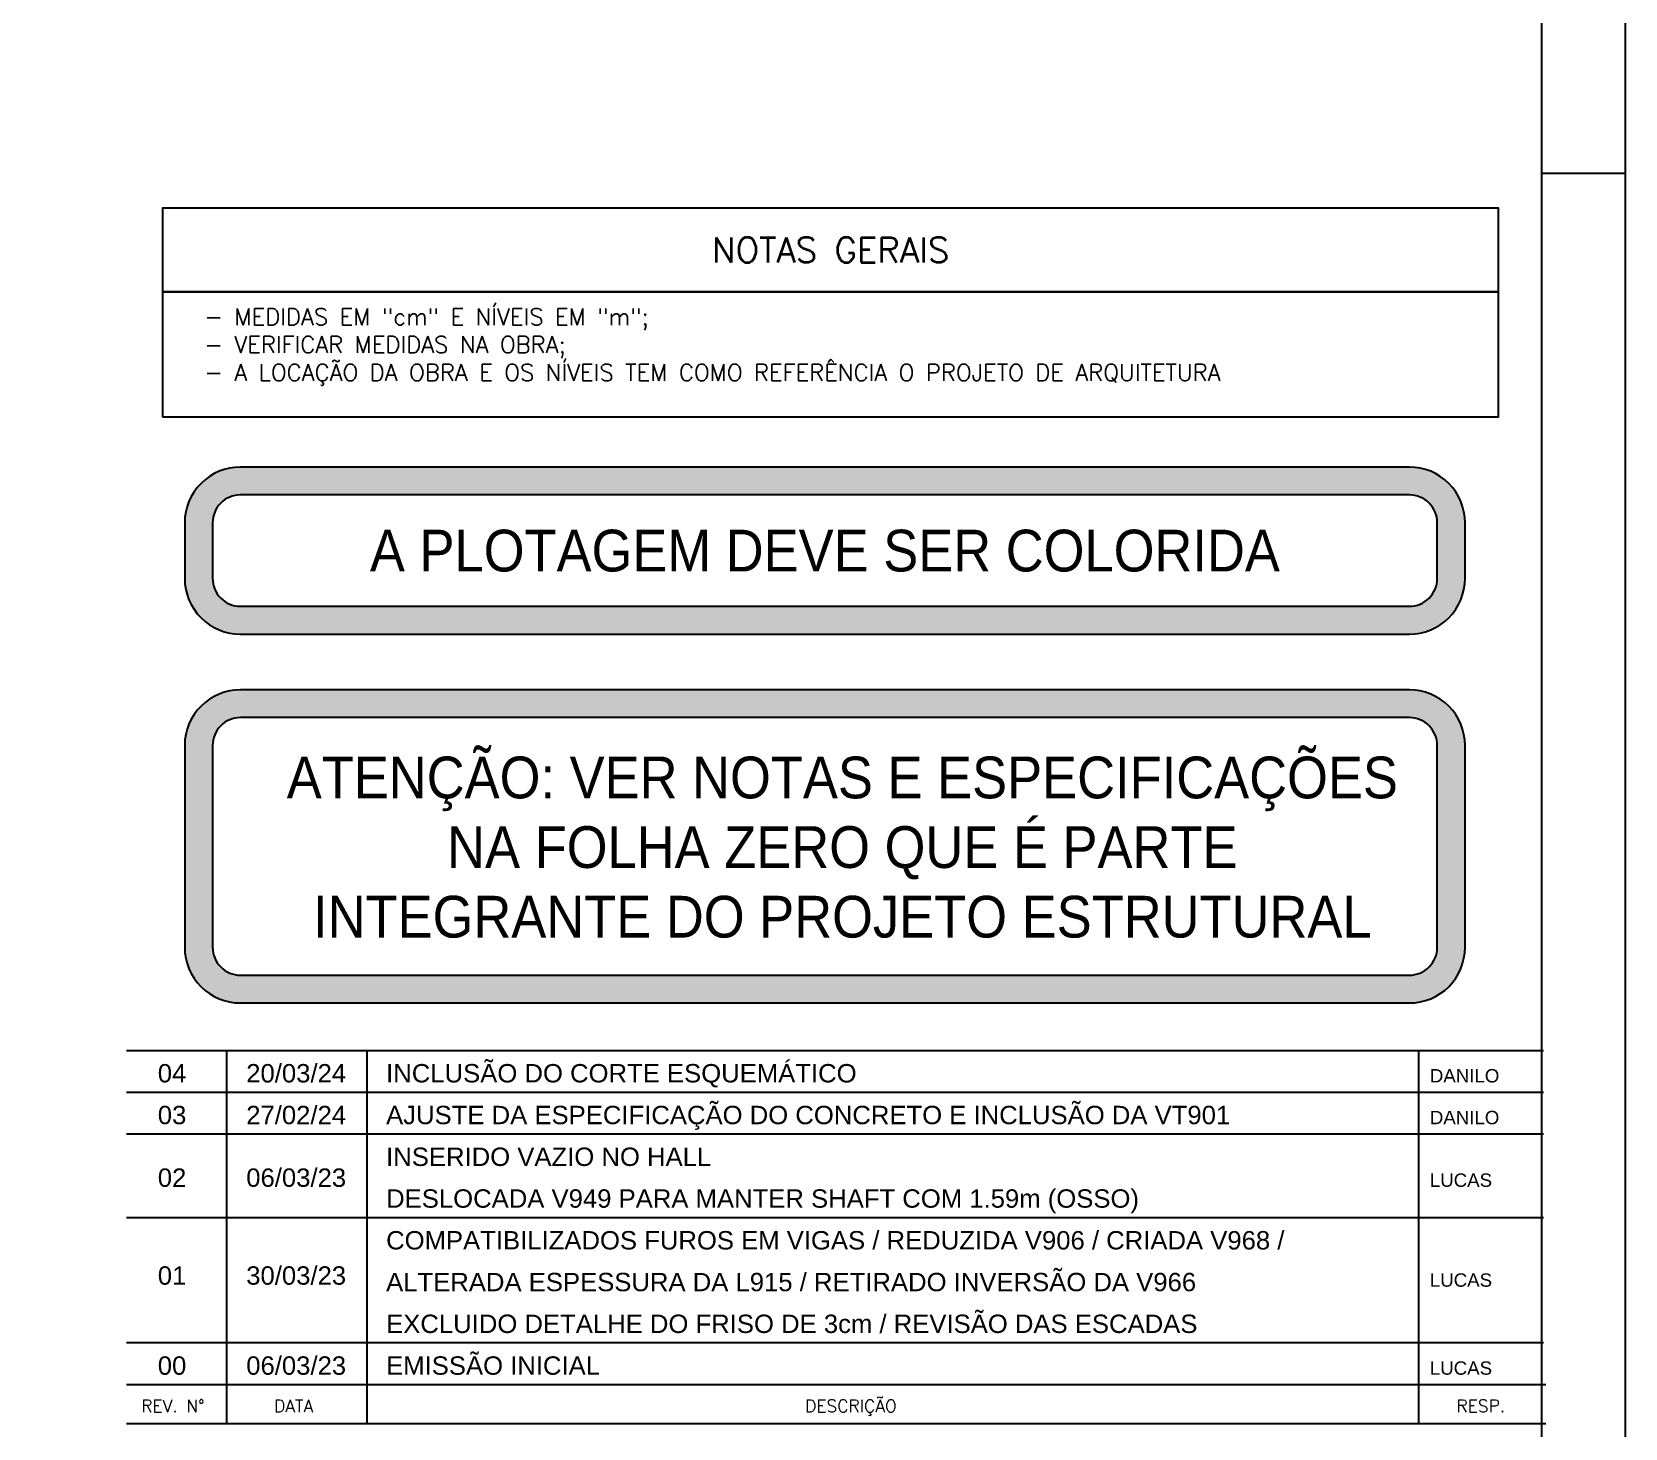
# Model space of a CAD drawing. Extents: x -4245 to 5400, y -2094 to 2406.
# Drawn here: x 4446 to 5400, y -1361 to -525 of the extents above; entities that cross this region are included whole.
import ezdxf
from ezdxf.enums import TextEntityAlignment as Align

# ---------------------------------------------------------------- set-up
doc = ezdxf.new("R2010")
doc.units = 0
doc.header["$LTSCALE"] = 50
doc.header["$MEASUREMENT"] = 0
for name, color, linetype in [('CARIMBO', 7, 'CONTINUOUS'), ('F-DET_LINHA', 1, 'CONTINUOUS'), ('F-DET_TEXTO', 3, 'CONTINUOUS'), ('F-HACHURA-DET', 1, 'CONTINUOUS'), ('F-MARGEM', 1, 'CONTINUOUS'), ('F-TEXTO', 6, 'CONTINUOUS'), ('F-TEXTO-CYAN', 4, 'CONTINUOUS')]:
    doc.layers.add(name, color=color, linetype=linetype)
doc.layers.add('TERRENO', color=3, linetype='CONTINUOUS', lineweight=30)
doc.styles.add('100-RL-R080', font='arial.ttf', dxfattribs={"width": 0.9, "height": 20})
doc.styles.add('8718-AE-BARR-FORM-R09$0$ROMANS', font='simplex.shx', dxfattribs={"oblique": 20})
doc.styles.add('AR-REF', font='arial.ttf')
doc.styles.add('CP-TEXTO', font='simplex.shx')
doc.styles.add('STYLE3', font='simplex.shx')

# ---------------------------------------------------------------- blocks, each defined once
blk = doc.blocks.new('A0-4L_900')
at = {"layer": 'F-MARGEM', "color": 2}
blk.add_line((191.9, 29.7), (192.9, 29.7), dxfattribs=at)
blk.add_lwpolyline([(0, 0), (0, 90), (192.9, 90), (192.9, 0)], close=True, dxfattribs=at)
at = {"layer": 'F-MARGEM', "color": 7}
blk.add_lwpolyline([(2.5, 89), (191.9, 89), (191.9, 1), (2.5, 1)], close=True, dxfattribs=at)

msp = doc.modelspace()

# ---------------------------------------------------------------- hatches: boundary and pattern name
at = {"layer": 'F-HACHURA-DET'}
h = msp.add_hatch(color=253, dxfattribs=at)
h.paths.add_polyline_path([(4537.643, -818.743), (4537.643, -852.076, 0.4142136), (4570.976, -885.409), (5270.976, -885.409, 0.4142136), (5304.309, -852.076), (5304.309, -818.743, 0.4142136), (5270.976, -785.409), (4570.976, -785.409, 0.4142136)])
h.paths.add_polyline_path([(4554.309, -818.743), (4554.309, -852.076, 0.4142136), (4570.976, -868.743), (5270.976, -868.743, 0.4142136), (5287.643, -852.076), (5287.643, -818.743, 0.4142136), (5270.976, -802.076), (4570.976, -802.076, 0.4142136)], flags=16)
h.paths.add_polyline_path([(4638.676, -806.196), (4638.676, -866.442), (5204.324, -866.442), (5204.324, -806.196)], flags=8)
h = msp.add_hatch(color=253, dxfattribs=at)
h.paths.add_polyline_path([(4537.643, -1072.907, 0.4142136), (4570.976, -1106.24), (5270.976, -1106.24, 0.4142136), (5304.309, -1072.907), (5304.309, -952.076, 0.4142136), (5270.976, -918.743), (4570.976, -918.743, 0.4142136), (4537.643, -952.076)])
h.paths.add_polyline_path([(4554.309, -952.076, -0.4142136), (4570.976, -935.409), (5270.976, -935.409, -0.4142136), (5287.643, -952.076), (5287.643, -1072.907, -0.4142136), (5270.976, -1089.573), (4570.976, -1089.573, -0.4142136), (4554.309, -1072.907)], flags=16)
h.paths.add_polyline_path([(4593.209, -1086.808), (5271.209, -1086.808), (5271.209, -945.204), (4593.209, -945.204)], flags=8)

# ---------------------------------------------------------------- linework, layer by layer
at = {"layer": 'CARIMBO', "color": 1}
for p, q in [((5351.267, -1134.799), (4502.767, -1134.799)), ((4562.72, -1134.799), (4562.72, -1358.299)), ((4646.652, -1134.799), (4646.652, -1358.299)), ((5276.332, -1134.799), (5276.332, -1358.299)), ((5351.267, -1159.799), (4502.767, -1159.799)), ((5351.267, -1184.799), (4502.767, -1184.799)), ((5351.267, -1234.799), (4502.767, -1234.799)), ((5351.267, -1309.799), (4502.767, -1309.799))]:
    msp.add_line(p, q, dxfattribs=at)
at = {"layer": 'CARIMBO', "color": 6}
for p, q in [((5352.767, -1334.799), (4502.767, -1334.799)), ((5352.767, -1358.299), (4502.767, -1358.299))]:
    msp.add_line(p, q, dxfattribs=at)
at = {"layer": 'F-DET_LINHA'}
for p, q in [((4524.414, -680.409), (5324.414, -680.409)), ((4524.414, -755.409), (5324.414, -755.409))]:
    msp.add_line(p, q, dxfattribs=at)
for points in [[(4524.414, -680.409), (5324.414, -680.409), (5324.414, -630.409), (4524.414, -630.409)], [(4524.414, -755.409), (5324.414, -755.409), (5324.414, -680.409), (4524.414, -680.409)]]:
    msp.add_lwpolyline(points, close=True, dxfattribs=at)
for points in [[(4570.976, -885.409), (5270.976, -885.409, 0.4142136), (5304.309, -852.076), (5304.309, -818.743, 0.4142136), (5270.976, -785.409), (4570.976, -785.409, 0.4142136), (4537.643, -818.743), (4537.643, -852.076, 0.4142136)], [(4570.976, -868.743), (5270.976, -868.743, 0.4142136), (5287.643, -852.076), (5287.643, -818.743, 0.4142136), (5270.976, -802.076), (4570.976, -802.076, 0.4142136), (4554.309, -818.743), (4554.309, -852.076, 0.4142136)], [(4570.976, -1106.24), (5270.976, -1106.24, 0.4142136), (5304.309, -1072.907), (5304.309, -952.076, 0.4142136), (5270.976, -918.743), (4570.976, -918.743, 0.4142136), (4537.643, -952.076), (4537.643, -1072.907, 0.4142136)], [(4570.976, -1089.573), (5270.976, -1089.573, 0.4142136), (5287.643, -1072.907), (5287.643, -952.076, 0.4142136), (5270.976, -935.409), (4570.976, -935.409, 0.4142136), (4554.309, -952.076), (4554.309, -1072.907, 0.4142136)]]:
    msp.add_lwpolyline(points, format="xyb", close=True, dxfattribs=at)

# ---------------------------------------------------------------- block references
at = {"layer": 'F-MARGEM', "linetype": 'Continuous', "xscale": 50, "yscale": 50, "zscale": 50}
msp.add_blockref('A0-4L_900', (-4244.836, -2094.493), dxfattribs=at)

# ---------------------------------------------------------------- texts
at = {"layer": 'CARIMBO', "color": 2, "style": 'STYLE3'}
for s, p in [('REV. N°', (4511.581, -1351.247)), ('DATA', (4591.098, -1351.247)), ('DESCRIÇÃO', (4909.071, -1351.247)), ('RESP.', (5299.092, -1351.247))]:
    msp.add_text(s, height=7.5, dxfattribs=at).set_placement(p)
at = {"layer": 'CARIMBO', "color": 3, "style": 'AR-REF'}
for tag, p, height in [('04', (4521.519, -1153.814), 11), ('20/03/24', (4574.477, -1153.814), 11), ('DANILO', (5283.23, -1153.814), 8), ('03', (4521.519, -1178.814), 11), ('27/02/24', (4574.477, -1178.814), 11), ('DANILO', (5283.23, -1178.814), 8), ('02', (4521.519, -1216.314), 11), ('06/03/23', (4574.477, -1216.314), 11), ('LUCAS', (5283.23, -1216.314), 8), ('01', (4521.519, -1274.901), 11), ('30/03/23', (4574.477, -1274.901), 11), ('LUCAS', (5283.23, -1276.114), 8), ('00', (4521.519, -1328.814), 11), ('06/03/23', (4574.477, -1328.814), 11), ('LUCAS', (5283.23, -1328.814), 8)]:
    msp.add_attdef(tag, p, '', height=height, dxfattribs=at)
at = {"layer": 'F-DET_TEXTO', "color": 4, "style": '8718-AE-BARR-FORM-R09$0$ROMANS'}
msp.add_text('NOTAS GERAIS', height=15, dxfattribs=at).set_placement((4924.414, -655.409), align=Align.MIDDLE_CENTER)
at = {"layer": 'F-TEXTO', "color": 3, "insert": (4549.414, -690.409), "char_height": 10, "width": 840.80067, "attachment_point": 1, "style": 'CP-TEXTO'}
msp.add_mtext('- MEDIDAS EM "cm" E NÍVEIS EM "m";\\P- VERIFICAR MEDIDAS NA OBRA;\\P- A LOCAÇÃO DA OBRA E OS NÍVEIS TEM COMO REFERÊNCIA O PROJETO DE ARQUITETURA', dxfattribs=at)
at = {"layer": 'F-TEXTO-CYAN', "style": '100-RL-R080', "width": 0.9}
msp.add_text('A PLOTAGEM DEVE SER COLORIDA', height=25, dxfattribs=at).set_placement((4920.976, -835.409), align=Align.MIDDLE_CENTER)
at = {"layer": 'F-TEXTO-CYAN', "insert": (4931.411, -1013.09), "char_height": 25, "attachment_point": 5, "style": '100-RL-R080'}
msp.add_mtext_dynamic_manual_height_columns('ATENÇÃO: VER NOTAS E ESPECIFICAÇÕES NA FOLHA ZERO QUE É PARTE INTEGRANTE DO PROJETO ESTRUTURAL', width=668.09553, gutter_width=12.5, heights=[0], dxfattribs=at)
at = {"layer": 'TERRENO', "linetype": 'ByBlock', "style": 'AR-REF'}
for s, p in [('INCLUSÃO DO CORTE ESQUEMÁTICO', (4658.243, -1153.81)), ('AJUSTE DA ESPECIFICAÇÃO DO CONCRETO E INCLUSÃO DA VT901', (4658.243, -1178.81)), ('INSERIDO VAZIO NO HALL', (4658.243, -1203.81)), ('DESLOCADA V949 PARA MANTER SHAFT COM 1.59m (OSSO)', (4658.243, -1228.81)), ('COMPATIBILIZADOS FUROS EM VIGAS / REDUZIDA V906 / CRIADA V968 /', (4658.243, -1253.81)), ('ALTERADA ESPESSURA DA L915 / RETIRADO INVERSÃO DA V966 ', (4658.243, -1278.81)), ('EXCLUIDO DETALHE DO FRISO DE 3cm / REVISÃO DAS ESCADAS', (4658.243, -1303.81)), ('EMISSÃO INICIAL', (4658.243, -1328.81))]:
    msp.add_text(s, height=11, dxfattribs=at).set_placement(p)

doc.saveas('drawing.dxf')
